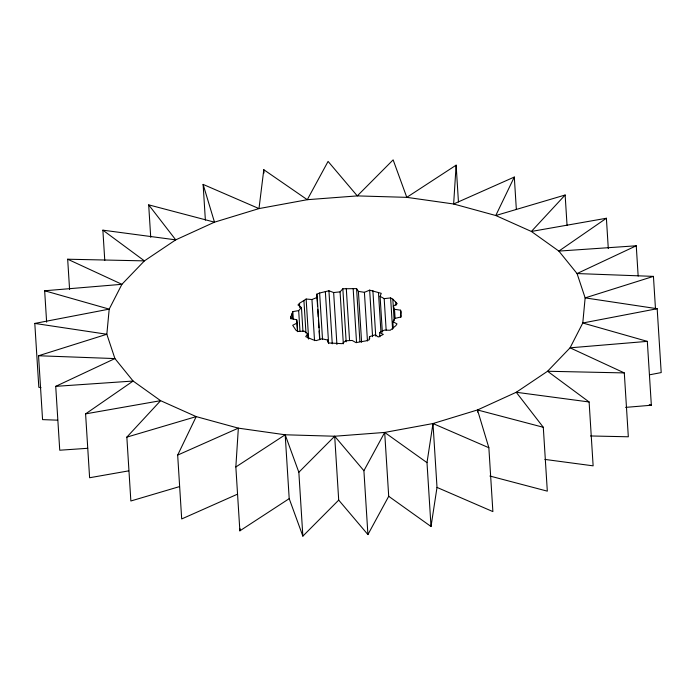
<?xml version="1.0" encoding="UTF-8"?>
<svg xmlns="http://www.w3.org/2000/svg" width="696" height="696" viewBox="0 0 696 696"><rect width="100%" height="100%" fill="white"/><g stroke="black" fill="none" stroke-linecap="round" stroke-linejoin="round"><path stroke-width="1.04" d="M235.848 466.973L285.186 434.782L289.205 498.649L239.868 530.839L235.848 466.973L238.345 428.144L196.202 416.608L160.611 400.678L133.119 381.043L114.927 358.579L106.836 334.254L109.202 309.128L121.913 284.307L144.42 260.878L175.731 239.859L214.49 222.172L258.99 208.591L307.293 199.7L357.292 195.898L406.795 197.351L453.635 203.989L495.778 215.525L531.37 231.464L558.862 251.091L577.054 273.554L585.145 297.888L582.778 323.005L570.067 347.826L547.561 371.255L516.249 392.274L477.491 409.961L432.99 423.542L384.688 432.433L334.689 436.235L285.186 434.782L238.345 428.144L177.671 455.088L181.691 518.955L237.466 494.186M239.868 530.839L240.007 528.682M205.372 220.119L203.119 184.405L258.99 208.591L263.801 169.711L307.293 199.7L328.077 161.411L357.292 195.898L393.136 159.871L406.795 197.351L456.132 165.161L453.635 203.989L514.309 177.045L516.354 209.522M379.851 336.881L379.581 332.558L383.322 334.393L378.25 336.986L375.214 334.828L369.532 336.638L369.124 339.9L366.07 340.866L356.004 342.606L352.193 340.466L345.729 340.753L342.249 343.659L328.73 342.971L327.642 340.066L321.987 338.761L316.297 340.588L313.261 339.883L305.735 336.673L307.623 333.723L304.187 331.148L297.697 331.461L295.852 330.069L292.694 325.276L297.096 323.022L296.731 319.812L291.041 318.516L290.841 316.793L292.842 311.608L298.671 310.599L301.455 307.545L297.975 304.97L299.471 303.334L306.136 299.036L311.947 299.524L317.202 297.392L316.793 294.173L319.621 293.025L328.921 290.771L333.645 292.546L340.066 291.859L342.832 288.788L356.578 288.605L358.397 291.389L361.598 342.258M426.996 462.64L384.688 432.433L388.707 496.3L431.015 526.507L426.996 462.64L432.99 423.542L488.862 447.737L492.881 511.595L437.01 487.409L432.99 423.542M431.015 526.507L437.01 487.409M382.33 332.053L380.086 296.331L381.243 293.329L369.654 290.154L364.4 292.311L358.397 291.389M177.671 455.088L196.202 416.608L126.846 437.123L130.857 500.99L179.516 486.6M514.309 177.045L495.778 215.525L565.143 195.011L567.049 225.321M338.708 500.102L302.864 536.129L298.845 472.262L334.689 436.235L338.708 500.102L367.923 534.589L363.904 470.722L384.688 432.433M367.923 534.589L388.707 496.3M393.249 328.094L392.84 321.604L394.867 318.437L400.47 317.08L401.183 311.869L400.548 310.19L394.51 309.285L393.336 306.162L397.19 303.673L392.822 299.167L390.621 297.931L384.175 298.636L380.086 296.331M126.846 437.123L160.611 400.678L85.591 413.876L89.61 477.743L128.708 470.861M565.143 195.011L531.37 231.464L606.39 218.257L608.295 248.568M85.591 413.876L133.119 381.043L55.723 386.35L59.743 450.216L87.696 448.302M606.39 218.257L558.862 251.091L636.257 245.784L638.162 276.095M379.581 332.558L384.314 330.13L390.273 330.243L395.885 325.615L396.981 323.91L392.84 321.604M55.723 386.35L114.927 358.579L38.541 355.752L42.56 419.618L57.629 420.175M636.257 245.784L577.054 273.554L653.44 276.382L655.484 308.859M38.541 355.752L106.836 334.254L34.8 323.423L38.819 387.28L40.968 387.611M653.44 276.382L585.145 297.888L657.181 308.72L661.2 372.577L649.507 374.822M34.8 323.423L109.202 309.128L44.657 290.763L46.632 322.161M657.181 308.72L582.778 323.005L647.323 341.371L651.343 405.237L625.591 407.386M44.657 290.763L121.913 284.307L67.677 259.216L69.591 289.527M647.323 341.371L570.067 347.826L624.303 372.917L628.323 436.784L590.495 435.966M67.677 259.216L144.42 260.878L102.869 230.159L104.774 260.461M624.303 372.917L547.561 371.255L589.112 401.975L593.131 465.842L544.916 459.421M102.869 230.159L175.731 239.859L148.683 204.85L214.49 222.172L203.119 184.405M589.112 401.975L516.249 392.274L543.298 427.283L547.317 491.15L489.871 476.029M477.63 412.128L477.491 409.961L543.298 427.283M649.264 404.646L651.343 405.237M334.689 436.235L363.904 470.722M285.186 434.782L298.845 472.262M289.205 498.649L302.864 536.129M477.491 409.961L488.862 447.737M456.132 165.161L458.447 201.971M400.548 310.19L400.957 316.689M400.705 315.349L400.844 317.515M395.737 302.177L395.946 305.422M394.51 309.285L395.058 317.941M392.822 299.167L394.18 320.821M390.621 297.931L392.596 329.321M384.175 298.636L386.15 330.026M378.459 292.433L380.982 332.488M372.882 290.65L375.736 336.116M369.654 290.154L372.577 336.699M369.532 336.638L369.672 338.804M364.4 292.311L367.462 341.023M356.578 288.605L359.91 341.649M353.15 288.544L356.561 342.667M346.286 288.414L349.549 340.37M342.832 288.788L346.164 341.832M340.066 291.859L343.337 343.815M333.645 292.546L336.916 344.503M328.921 290.771L332.262 343.807M325.345 291.633L328.616 343.598M327.642 340.066L327.772 342.232M319.621 293.025L322.544 339.57M317.202 297.392L319.856 339.605M316.793 294.173L317.541 306.075M317.741 309.329L318.22 316.906M318.429 320.151L318.907 327.729M319.107 330.974L319.655 339.631M311.947 299.524L314.531 340.657M306.136 299.036L308.65 339.091M307.623 333.723L307.893 338.056M303.917 300.463L305.962 332.94M301.455 307.545L302.951 331.366M299.471 303.334L299.75 307.658M298.671 310.599L299.967 331.165M297.096 323.022L297.644 331.679M296.731 319.812L297.41 330.635M292.842 311.608L293.312 319.186M292.172 313.33L292.511 318.742M290.841 316.793L290.971 318.959M263.801 169.711L264.01 172.956M148.683 204.85L150.727 237.319"/></g></svg>
